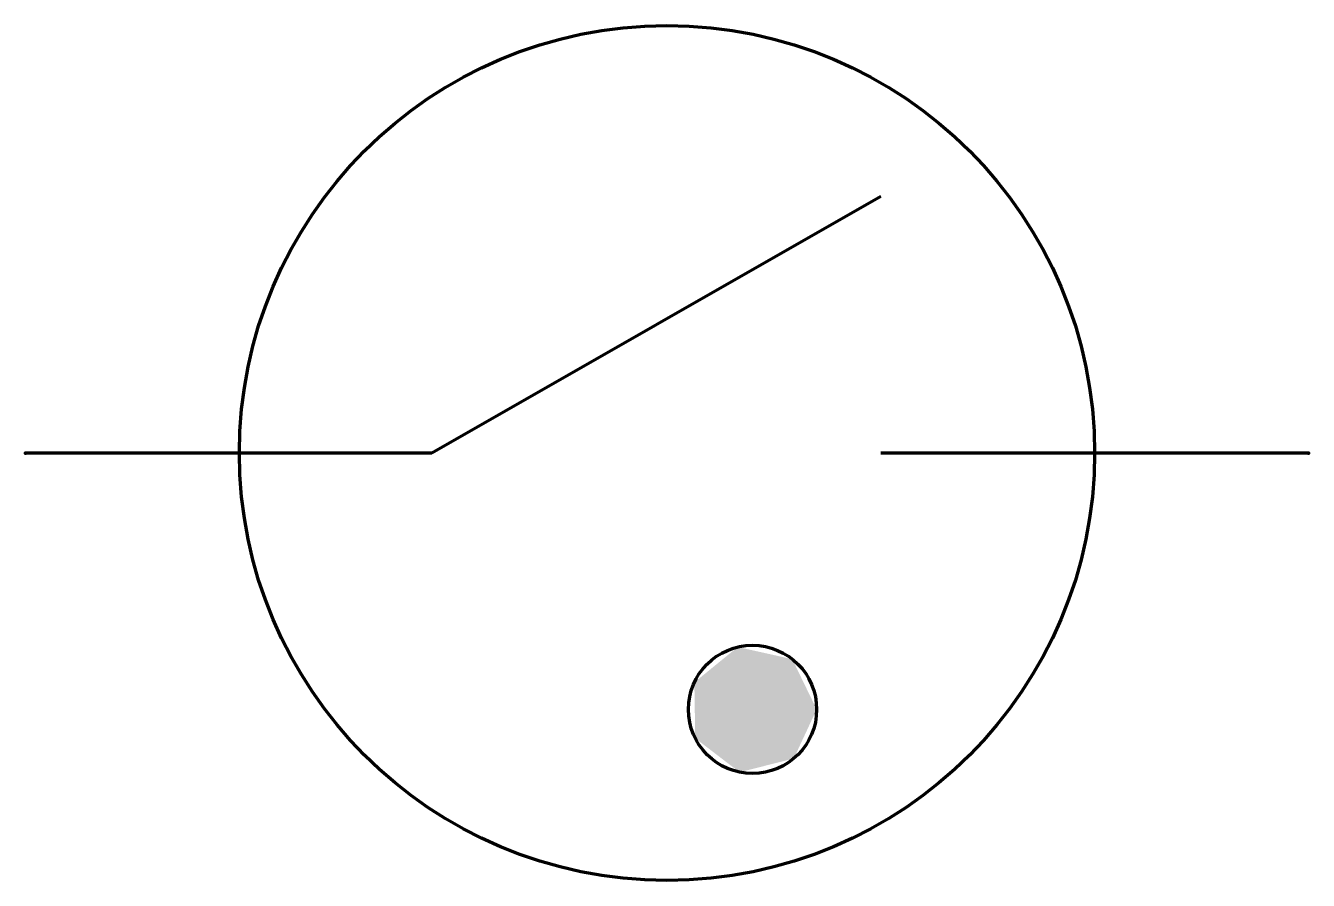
# Model space of a CAD drawing. Header units: millimetres. Extents: x 0 to 15, y -5 to 5.
import ezdxf

# ---------------------------------------------------------------- set-up
doc = ezdxf.new("R2010")
doc.units = ezdxf.units.MM
doc.layers.get('0').update_dxf_attribs({"linetype": 'CONTINUOUS', "lineweight": 0})

msp = doc.modelspace()

# ---------------------------------------------------------------- hatches: boundary and pattern name
at = {"linetype": 'CONTINUOUS', "lineweight": 70}
msp.add_hatch(color=7, dxfattribs=at).paths.add_polyline_path([(9.25, -3), (8.965, -2.412), (8.327, -2.27), (7.82, -2.684), (7.83, -3.337), (8.349, -3.735), (8.983, -3.574)])

# ---------------------------------------------------------------- linework, layer by layer
at = {"color": 7, "linetype": 'CONTINUOUS', "lineweight": 70}
for p, q in [((10, 3), (4.75, 0)), ((4.75, 0), (0, 0)), ((15, 0), (10, 0))]:
    msp.add_line(p, q, dxfattribs=at)
for centre, radius in [((7.5, 0), 5), ((8.5, -3), 0.75)]:
    msp.add_circle(centre, radius, dxfattribs=at)
for p in [(0, 0), (15, 0)]:
    msp.add_point(p, dxfattribs=at)

doc.saveas('drawing.dxf')
